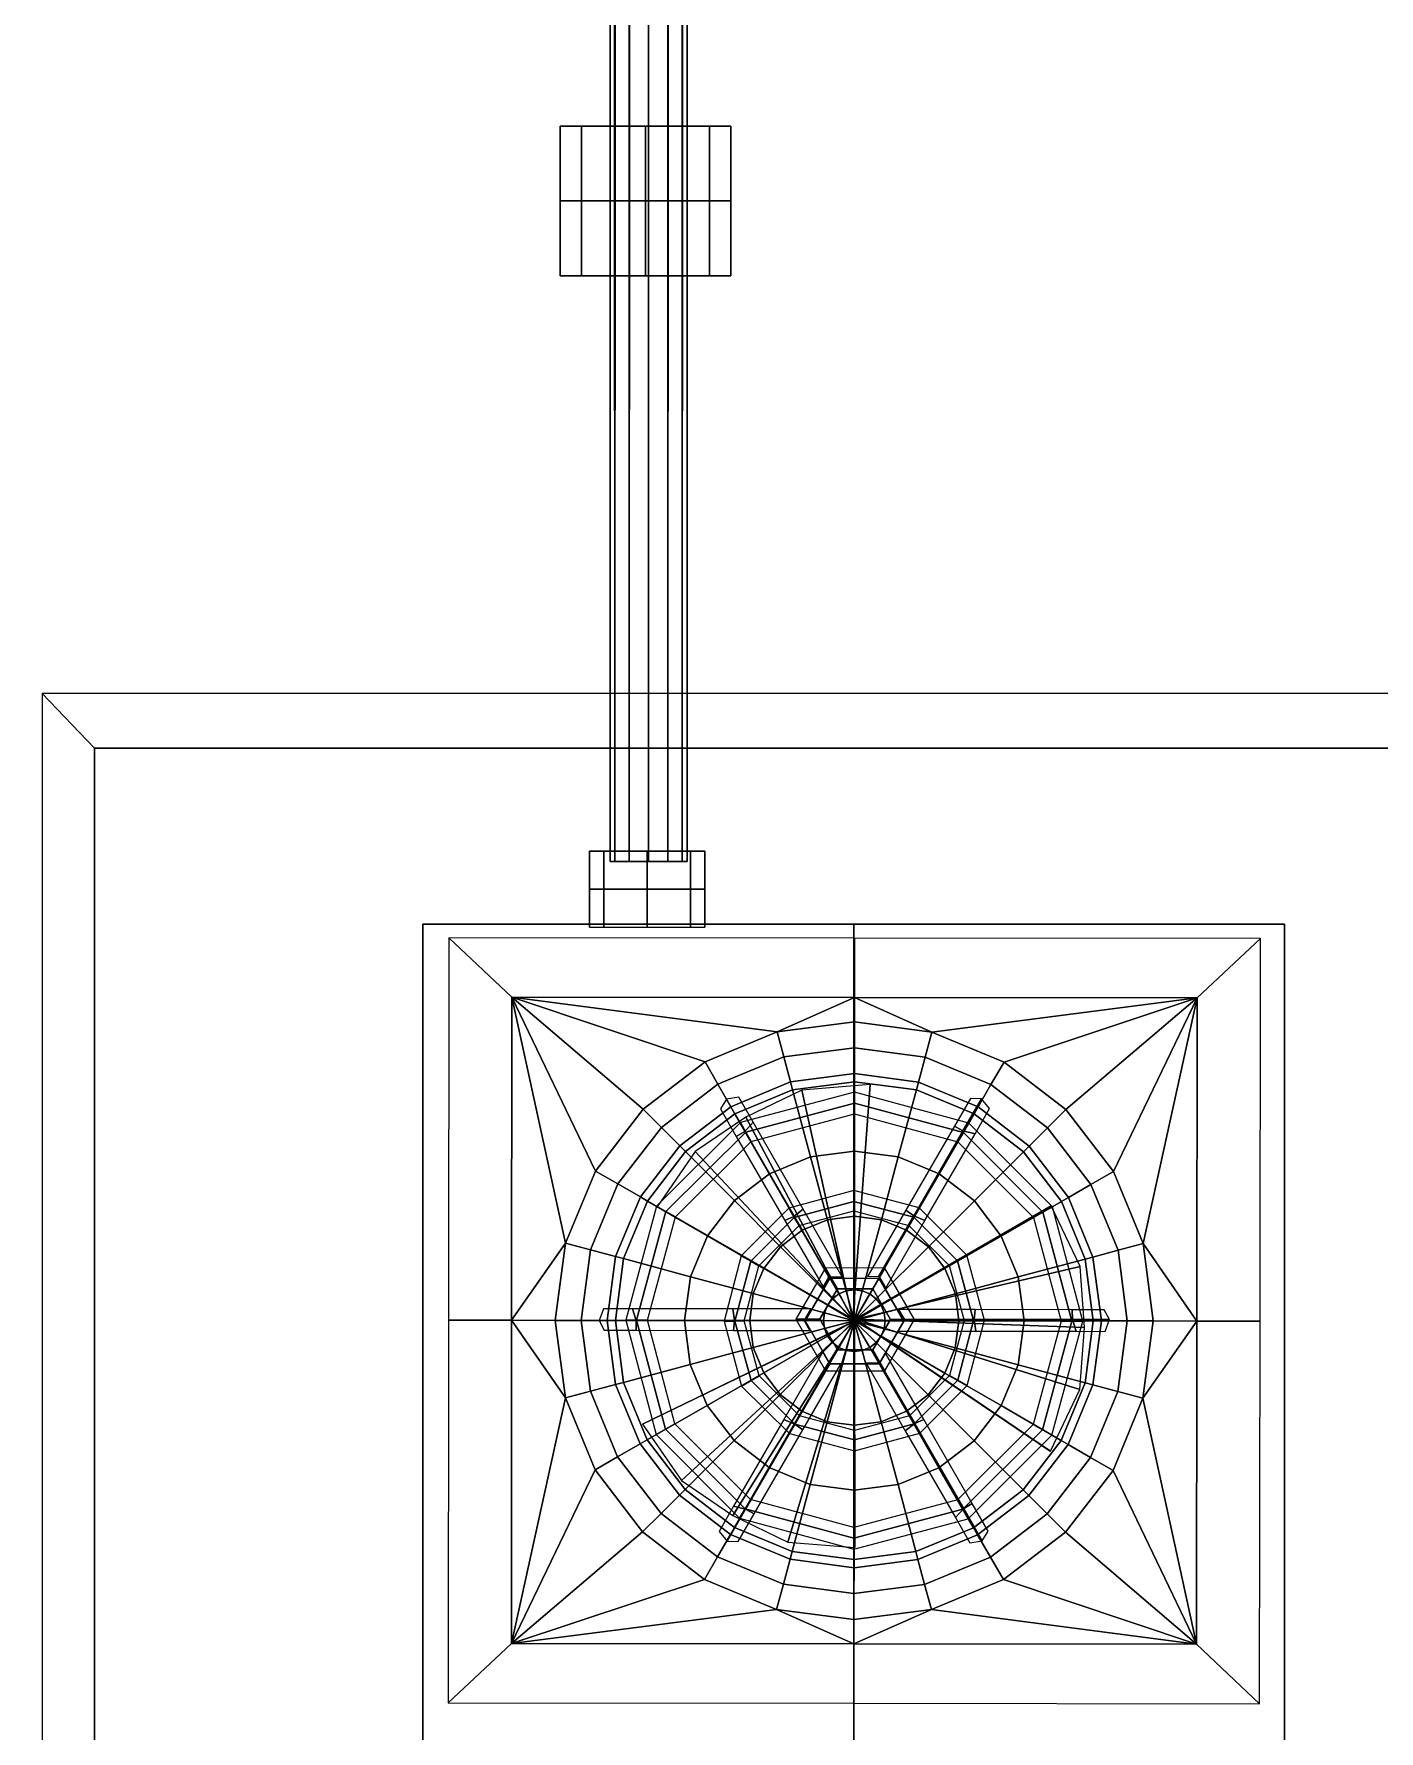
# Model space of a CAD drawing. Extents: x -9.3 to 15.5, y -7 to 5.4.
# Drawn here: x 8.391 to 10.134, y 0.977 to 3.177 of the extents above; entities that cross this region are included whole.
import ezdxf

# ---------------------------------------------------------------- set-up
doc = ezdxf.new("R2010")
doc.units = 0

msp = doc.modelspace()

# ---------------------------------------------------------------- linework, layer by layer
for points in [[(14.2088, -3.8, 4.7), (14.2088, 4.8, 4.7), (5.6088, 4.8, 4.7), (5.6088, -3.8, 4.7)], [(9.1375, 3.2738, 4.825), (9.1376, 2.1041, 4.8244), (9.1438, 2.1041, 4.8496), (9.144, 3.2751, 4.8502)], [(9.1375, 3.2738, 4.825), (9.1435, 3.2726, 4.7997), (9.1438, 2.1041, 4.7992), (9.1376, 2.1041, 4.8244)], [(9.1623, 3.2717, 4.7814), (9.1625, 2.1041, 4.7811), (9.1438, 2.1041, 4.7992), (9.1435, 3.2726, 4.7997)], [(9.1627, 3.276, 4.868), (9.144, 3.2751, 4.8502), (9.1438, 2.1041, 4.8496), (9.1625, 2.1041, 4.8676)], [(9.1623, 3.2717, 4.7814), (9.1875, 3.2714, 4.774), (9.1875, 2.1041, 4.7739), (9.1625, 2.1041, 4.7811)], [(9.1627, 3.276, 4.868), (9.1625, 2.1041, 4.8676), (9.1875, 2.1041, 4.8748), (9.1875, 3.2764, 4.875)], [(9.2123, 3.276, 4.868), (9.1875, 3.2764, 4.875), (9.1875, 2.1041, 4.8748), (9.2124, 2.1041, 4.8676)], [(9.2127, 3.2717, 4.7814), (9.2124, 2.1041, 4.7811), (9.1875, 2.1041, 4.7739), (9.1875, 3.2714, 4.774)], [(9.2123, 3.276, 4.868), (9.2124, 2.1041, 4.8676), (9.2311, 2.1041, 4.8496), (9.2309, 3.2751, 4.8502)], [(9.2127, 3.2717, 4.7814), (9.2314, 3.2726, 4.7997), (9.2311, 2.1041, 4.7992), (9.2124, 2.1041, 4.7811)], [(9.2374, 3.2738, 4.825), (9.2309, 3.2751, 4.8502), (9.2311, 2.1041, 4.8496), (9.2374, 2.1041, 4.8244)], [(9.2374, 3.2738, 4.825), (9.2374, 2.1041, 4.8244), (9.2311, 2.1041, 4.7992), (9.2314, 3.2726, 4.7997)], [(9.073, 2.9606, 4.7919), (9.1006, 2.9606, 4.869), (9.1006, 3.0577, 4.869), (9.073, 3.0577, 4.7919)], [(9.073, 2.9606, 4.7919), (9.073, 3.0577, 4.7919), (9.073, 3.0577, 4.6892), (9.073, 2.9606, 4.6892)], [(9.1836, 3.0577, 4.7919), (9.073, 3.0577, 4.7919), (9.1006, 3.0577, 4.869), (9.1836, 3.0577, 4.8947)], [(9.1836, 3.0577, 4.7919), (9.1836, 3.0577, 4.6892), (9.073, 3.0577, 4.6892), (9.073, 3.0577, 4.7919)], [(9.1836, 2.9606, 4.8947), (9.1836, 3.0577, 4.8947), (9.1006, 3.0577, 4.869), (9.1006, 2.9606, 4.869)], [(9.1836, 3.0577, 4.7919), (9.1836, 3.0577, 4.8947), (9.2666, 3.0577, 4.869), (9.2943, 3.0577, 4.7919)], [(9.1836, 3.0577, 4.7919), (9.2943, 3.0577, 4.7919), (9.2943, 3.0577, 4.6892), (9.1836, 3.0577, 4.6892)], [(9.1836, 2.9606, 4.8947), (9.2666, 2.9606, 4.869), (9.2666, 3.0577, 4.869), (9.1836, 3.0577, 4.8947)], [(9.2943, 2.9606, 4.7919), (9.2943, 3.0577, 4.7919), (9.2666, 3.0577, 4.869), (9.2666, 2.9606, 4.869)], [(9.2943, 2.9606, 4.7919), (9.2943, 2.9606, 4.6892), (9.2943, 3.0577, 4.6892), (9.2943, 3.0577, 4.7919)], [(9.073, 2.9606, 4.7919), (9.073, 2.8635, 4.7919), (9.1006, 2.8635, 4.869), (9.1006, 2.9606, 4.869)], [(9.073, 2.9606, 4.7919), (9.073, 2.9606, 4.6892), (9.073, 2.8635, 4.6892), (9.073, 2.8635, 4.7919)], [(9.1836, 2.9606, 4.8947), (9.1006, 2.9606, 4.869), (9.1006, 2.8635, 4.869), (9.1836, 2.8635, 4.8947)], [(9.1836, 2.9606, 4.8947), (9.1836, 2.8635, 4.8947), (9.2666, 2.8635, 4.869), (9.2666, 2.9606, 4.869)], [(9.2943, 2.9606, 4.7919), (9.2666, 2.9606, 4.869), (9.2666, 2.8635, 4.869), (9.2943, 2.8635, 4.7919)], [(9.2943, 2.9606, 4.7919), (9.2943, 2.8635, 4.7919), (9.2943, 2.8635, 4.6892), (9.2943, 2.9606, 4.6892)], [(9.1836, 2.8635, 4.7919), (9.1836, 2.8635, 4.8947), (9.1006, 2.8635, 4.869), (9.073, 2.8635, 4.7919)], [(9.1836, 2.8635, 4.7919), (9.073, 2.8635, 4.7919), (9.073, 2.8635, 4.6892), (9.1836, 2.8635, 4.6892)], [(9.1836, 2.8635, 4.7919), (9.2943, 2.8635, 4.7919), (9.2666, 2.8635, 4.869), (9.1836, 2.8635, 4.8947)], [(9.1836, 2.8635, 4.7919), (9.1836, 2.8635, 4.6892), (9.2943, 2.8635, 4.6892), (9.2943, 2.8635, 4.7919)], [(8.4015, 2.3219, 4.6955), (8.4693, 2.2512, 4.8474), (11.7211, 2.2512, 4.8474), (11.789, 2.3219, 4.6955)], [(8.4015, -1.2127, 4.6955), (8.4693, -1.1419, 4.8474), (8.4693, 2.2512, 4.8474), (8.4015, 2.3219, 4.6955)], [(8.4693, -1.1419, 4.8474), (11.7211, -1.1419, 4.8474), (11.7211, 2.2512, 4.8474), (8.4693, 2.2512, 4.8474)], [(9.1109, 2.0684, 4.8818), (9.1296, 2.0684, 4.9083), (9.1296, 2.1175, 4.9083), (9.1109, 2.1175, 4.8818)], [(9.1109, 2.0684, 4.8818), (9.1109, 2.1175, 4.8818), (9.1109, 2.1175, 4.8552), (9.1109, 2.0684, 4.8552)], [(9.1857, 2.1175, 4.8818), (9.1109, 2.1175, 4.8818), (9.1296, 2.1175, 4.9083), (9.1857, 2.1175, 4.9171)], [(9.1857, 2.1175, 4.8818), (9.1857, 2.1175, 4.8552), (9.1109, 2.1175, 4.8552), (9.1109, 2.1175, 4.8818)], [(9.1857, 2.1175, 4.8464), (9.1857, 2.1175, 4.8464), (9.1109, 2.1175, 4.8464)], [(9.1857, 2.1175, 4.8464), (9.1109, 2.1175, 4.8464), (9.1109, 2.1175, 4.8552), (9.1857, 2.1175, 4.8552)], [(9.1109, 2.0684, 4.8464), (9.1109, 2.1175, 4.8464), (9.1109, 2.1175, 4.8464), (9.1109, 2.0684, 4.8464)], [(9.1109, 2.0684, 4.8464), (9.1109, 2.0684, 4.8552), (9.1109, 2.1175, 4.8552), (9.1109, 2.1175, 4.8464)], [(9.1857, 2.0684, 4.9171), (9.1857, 2.1175, 4.9171), (9.1296, 2.1175, 4.9083), (9.1296, 2.0684, 4.9083)], [(9.1857, 2.1175, 4.8818), (9.1857, 2.1175, 4.9171), (9.2418, 2.1175, 4.9083), (9.2605, 2.1175, 4.8818)], [(9.1857, 2.1175, 4.8818), (9.2605, 2.1175, 4.8818), (9.2605, 2.1175, 4.8552), (9.1857, 2.1175, 4.8552)], [(9.1857, 2.0684, 4.9171), (9.2418, 2.0684, 4.9083), (9.2418, 2.1175, 4.9083), (9.1857, 2.1175, 4.9171)], [(9.1857, 2.1175, 4.8464), (9.2605, 2.1175, 4.8464), (9.2605, 2.1175, 4.8464), (9.1857, 2.1175, 4.8464)], [(9.1857, 2.1175, 4.8464), (9.1857, 2.1175, 4.8552), (9.2605, 2.1175, 4.8552), (9.2605, 2.1175, 4.8464)], [(9.2605, 2.0684, 4.8818), (9.2605, 2.1175, 4.8818), (9.2418, 2.1175, 4.9083), (9.2418, 2.0684, 4.9083)], [(9.2605, 2.0684, 4.8818), (9.2605, 2.0684, 4.8552), (9.2605, 2.1175, 4.8552), (9.2605, 2.1175, 4.8818)], [(9.2605, 2.0684, 4.8464), (9.2605, 2.0684, 4.8464), (9.2605, 2.1175, 4.8464)], [(9.2605, 2.0684, 4.8464), (9.2605, 2.1175, 4.8464), (9.2605, 2.1175, 4.8552), (9.2605, 2.0684, 4.8552)], [(9.1109, 2.0684, 4.8818), (9.1109, 2.0192, 4.8818), (9.1296, 2.0192, 4.9083), (9.1296, 2.0684, 4.9083)], [(9.1109, 2.0684, 4.8818), (9.1109, 2.0684, 4.8552), (9.1109, 2.0192, 4.8552), (9.1109, 2.0192, 4.8818)], [(9.1109, 2.0684, 4.8464), (9.1109, 2.0684, 4.8464), (9.1109, 2.0192, 4.8464)], [(9.1109, 2.0684, 4.8464), (9.1109, 2.0192, 4.8464), (9.1109, 2.0192, 4.8552), (9.1109, 2.0684, 4.8552)], [(9.1857, 2.0684, 4.9171), (9.1296, 2.0684, 4.9083), (9.1296, 2.0192, 4.9083), (9.1857, 2.0192, 4.9171)], [(9.1857, 2.0684, 4.9171), (9.1857, 2.0192, 4.9171), (9.2418, 2.0192, 4.9083), (9.2418, 2.0684, 4.9083)], [(9.2605, 2.0684, 4.8818), (9.2418, 2.0684, 4.9083), (9.2418, 2.0192, 4.9083), (9.2605, 2.0192, 4.8818)], [(9.2605, 2.0684, 4.8818), (9.2605, 2.0192, 4.8818), (9.2605, 2.0192, 4.8552), (9.2605, 2.0684, 4.8552)], [(9.2605, 2.0684, 4.8464), (9.2605, 2.0192, 4.8464), (9.2605, 2.0192, 4.8464), (9.2605, 2.0684, 4.8464)], [(9.2605, 2.0684, 4.8464), (9.2605, 2.0684, 4.8552), (9.2605, 2.0192, 4.8552), (9.2605, 2.0192, 4.8464)], [(9.4534, 2.0232, 5.1755), (9.4534, 2.0232, 4.8474), (8.8951, 2.0232, 4.8474), (8.8951, 2.0232, 5.1755)], [(9.4534, 2.0232, 5.1755), (8.8951, 2.0232, 5.1755), (8.8951, 2.0232, 5.5036), (9.4534, 2.0232, 5.5036)], [(9.4534, 0.5942, 5.5036), (9.4534, 2.0232, 5.5036), (8.8951, 2.0232, 5.5036), (8.8951, 0.5942, 5.5036)], [(8.8951, 0.5942, 5.1755), (8.8951, 0.5942, 5.5036), (8.8951, 2.0232, 5.5036), (8.8951, 2.0232, 5.1755)], [(8.8951, 0.5942, 5.1755), (8.8951, 2.0232, 5.1755), (8.8951, 2.0232, 4.8474), (8.8951, 0.5942, 4.8474)], [(8.9283, 1.5094, 5.4955), (9.01, 1.5094, 5.629), (9.0104, 1.9283, 5.6289), (8.9287, 2.0055, 5.4955)], [(8.9287, 2.0055, 5.4955), (9.0104, 1.9283, 5.6289), (9.4545, 1.9279, 5.629), (9.4546, 2.005, 5.4956)], [(9.4534, 2.0232, 5.1755), (9.4534, 2.0232, 5.5036), (10.0117, 2.0232, 5.5036), (10.0117, 2.0232, 5.1755)], [(9.4534, 2.0232, 5.1755), (10.0117, 2.0232, 5.1755), (10.0117, 2.0232, 4.8474), (9.4534, 2.0232, 4.8474)], [(9.4534, 0.5942, 5.5036), (10.0117, 0.5942, 5.5036), (10.0117, 2.0232, 5.5036), (9.4534, 2.0232, 5.5036)], [(9.9805, 2.0045, 5.4957), (9.4546, 2.005, 5.4956), (9.4545, 1.9279, 5.629), (9.8986, 1.9275, 5.6291)], [(9.9805, 2.0045, 5.4957), (9.8986, 1.9275, 5.6291), (9.8982, 1.5085, 5.6292), (9.98, 1.5084, 5.4958)], [(10.0117, 0.5942, 5.1755), (10.0117, 0.5942, 4.8474), (10.0117, 2.0232, 4.8474), (10.0117, 2.0232, 5.1755)], [(10.0117, 0.5942, 5.1755), (10.0117, 2.0232, 5.1755), (10.0117, 2.0232, 5.5036), (10.0117, 0.5942, 5.5036)], [(9.0104, 1.9283, 5.6289), (9.01, 1.5094, 5.629), (9.0799, 1.6096, 5.629)], [(9.1187, 1.703, 5.629), (9.0104, 1.9283, 5.6289), (9.0799, 1.6096, 5.629)], [(9.0104, 1.9283, 5.6289), (9.1187, 1.703, 5.629), (9.1803, 1.7832, 5.629)], [(9.2607, 1.8447, 5.629), (9.0104, 1.9283, 5.6289), (9.1803, 1.7832, 5.629)], [(9.0104, 1.9283, 5.6289), (9.2607, 1.8447, 5.629), (9.3542, 1.8833, 5.629)], [(9.4545, 1.9279, 5.629), (9.0104, 1.9283, 5.6289), (9.3542, 1.8833, 5.629)], [(9.4545, 1.8964, 5.629), (9.4545, 1.9279, 5.629), (9.3542, 1.8833, 5.629)], [(9.8986, 1.9275, 5.6291), (9.4545, 1.9279, 5.629), (9.5547, 1.8831, 5.6291)], [(9.4545, 1.9279, 5.629), (9.4545, 1.8964, 5.629), (9.5547, 1.8831, 5.6291)], [(9.6482, 1.8443, 5.6291), (9.8986, 1.9275, 5.6291), (9.5547, 1.8831, 5.6291)], [(9.8986, 1.9275, 5.6291), (9.6482, 1.8443, 5.6291), (9.7284, 1.7827, 5.6291)], [(9.7899, 1.7024, 5.6291), (9.8986, 1.9275, 5.6291), (9.7284, 1.7827, 5.6291)], [(9.7899, 1.7024, 5.6291), (9.8285, 1.6089, 5.6292), (9.8986, 1.9275, 5.6291)], [(9.8285, 1.6089, 5.6292), (9.8982, 1.5085, 5.6292), (9.8986, 1.9275, 5.6291)], [(9.3628, 1.8509, 5.7344), (9.4544, 1.8628, 5.7344), (9.4545, 1.8964, 5.629), (9.3542, 1.8833, 5.629)], [(9.5547, 1.8831, 5.6291), (9.4545, 1.8964, 5.629), (9.4544, 1.8628, 5.7344), (9.546, 1.8507, 5.7345)], [(9.2607, 1.8447, 5.629), (9.2774, 1.8156, 5.7344), (9.3628, 1.8509, 5.7344), (9.3542, 1.8833, 5.629)], [(9.5547, 1.8831, 5.6291), (9.546, 1.8507, 5.7345), (9.6313, 1.8153, 5.7345), (9.6482, 1.8443, 5.6291)], [(9.2774, 1.8156, 5.7344), (9.2942, 1.7864, 5.629), (9.3715, 1.8184, 5.629), (9.3628, 1.8509, 5.7344)], [(9.3715, 1.8184, 5.629), (9.4544, 1.8292, 5.629), (9.4544, 1.8628, 5.7344), (9.3628, 1.8509, 5.7344)], [(9.546, 1.8507, 5.7345), (9.4544, 1.8628, 5.7344), (9.4544, 1.8292, 5.629), (9.5373, 1.8182, 5.6291)], [(9.546, 1.8507, 5.7345), (9.5373, 1.8182, 5.6291), (9.6145, 1.7861, 5.6291), (9.6313, 1.8153, 5.7345)], [(9.2774, 1.8156, 5.7344), (9.2607, 1.8447, 5.629), (9.1803, 1.7832, 5.629), (9.2041, 1.7594, 5.7344)], [(9.4544, 1.8187, 5.5268), (9.4544, 1.8292, 5.629), (9.3715, 1.8184, 5.629), (9.3742, 1.8082, 5.5268)], [(9.5373, 1.8182, 5.6291), (9.4544, 1.8292, 5.629), (9.4544, 1.8187, 5.5268), (9.5346, 1.8081, 5.5269)], [(9.6482, 1.8443, 5.6291), (9.6313, 1.8153, 5.7345), (9.7045, 1.759, 5.7345), (9.7284, 1.7827, 5.6291)], [(9.2278, 1.7356, 5.629), (9.2942, 1.7864, 5.629), (9.2774, 1.8156, 5.7344), (9.2041, 1.7594, 5.7344)], [(9.2942, 1.7864, 5.629), (9.2995, 1.7773, 5.5268), (9.3742, 1.8082, 5.5268), (9.3715, 1.8184, 5.629)], [(9.3974, 1.7214, 5.5389), (9.3742, 1.8082, 5.5268), (9.2995, 1.7773, 5.5268), (9.3443, 1.6995, 5.5389)], [(9.3065, 1.7657, 5.6616), (9.3135, 1.7535, 5.6799), (9.4546, 1.7911, 5.6799), (9.4546, 1.8051, 5.6616)], [(9.3135, 1.7728, 5.5806), (9.4524, 1.5106, 5.587), (9.386, 1.808, 5.5971)], [(9.4544, 1.8187, 5.5268), (9.3742, 1.8082, 5.5268), (9.3974, 1.7214, 5.5389), (9.4543, 1.7289, 5.539)], [(9.4524, 1.5106, 5.587), (9.4745, 1.815, 5.6144), (9.386, 1.808, 5.5971)], [(9.4745, 1.815, 5.6144), (9.4524, 1.5106, 5.587), (9.4528, 1.5108, 5.5674), (9.4745, 1.8149, 5.6005)], [(9.5346, 1.8081, 5.5269), (9.4544, 1.8187, 5.5268), (9.4543, 1.7289, 5.539), (9.5112, 1.7213, 5.539)], [(9.6027, 1.7652, 5.6616), (9.4546, 1.8051, 5.6616), (9.4546, 1.7911, 5.6799), (9.5956, 1.753, 5.6799)], [(9.6093, 1.777, 5.5269), (9.5346, 1.8081, 5.5269), (9.5112, 1.7213, 5.539), (9.5643, 1.6993, 5.539)], [(9.6145, 1.7861, 5.6291), (9.5373, 1.8182, 5.6291), (9.5346, 1.8081, 5.5269), (9.6093, 1.777, 5.5269)], [(9.6313, 1.8153, 5.7345), (9.6145, 1.7861, 5.6291), (9.6808, 1.7352, 5.6291), (9.7045, 1.759, 5.7345)], [(9.1187, 1.703, 5.629), (9.1478, 1.6862, 5.7344), (9.2041, 1.7594, 5.7344), (9.1803, 1.7832, 5.629)], [(9.2995, 1.7773, 5.5268), (9.2942, 1.7864, 5.629), (9.2278, 1.7356, 5.629), (9.2353, 1.7282, 5.5268)], [(9.3123, 1.7544, 5.6629), (9.2883, 1.796, 5.6599), (9.2806, 1.7838, 5.6448), (9.3012, 1.7479, 5.6471)], [(9.3231, 1.7661, 5.6493), (9.3044, 1.7987, 5.6472), (9.2883, 1.796, 5.6599), (9.3123, 1.7544, 5.6629)], [(9.3135, 1.7535, 5.6799), (9.3205, 1.7413, 5.6616), (9.4546, 1.777, 5.6616), (9.4546, 1.7911, 5.6799)], [(9.5956, 1.753, 5.6799), (9.4546, 1.7911, 5.6799), (9.4546, 1.777, 5.6616), (9.5885, 1.7408, 5.6616)], [(9.595, 1.7549, 5.663), (9.619, 1.7965, 5.66), (9.6046, 1.7971, 5.6449), (9.5839, 1.7613, 5.6472)], [(9.6106, 1.7514, 5.6494), (9.6294, 1.784, 5.6473), (9.619, 1.7965, 5.66), (9.595, 1.7549, 5.663)], [(9.6145, 1.7861, 5.6291), (9.6093, 1.777, 5.5269), (9.6734, 1.7278, 5.5269), (9.6808, 1.7352, 5.6291)], [(9.7045, 1.759, 5.7345), (9.7607, 1.6856, 5.7346), (9.7899, 1.7024, 5.6291), (9.7284, 1.7827, 5.6291)], [(9.1979, 1.6575, 5.6615), (9.21, 1.6505, 5.6799), (9.3135, 1.7535, 5.6799), (9.3065, 1.7657, 5.6616)], [(9.2353, 1.7282, 5.5268), (9.2987, 1.6646, 5.5389), (9.3443, 1.6995, 5.5389), (9.2995, 1.7773, 5.5268)], [(9.4524, 1.5106, 5.587), (9.3135, 1.7728, 5.5806), (9.2477, 1.7284, 5.5647)], [(9.388, 1.6534, 5.619), (9.3231, 1.7661, 5.6493), (9.3123, 1.7544, 5.6629), (9.3758, 1.6441, 5.6319)], [(9.5313, 1.6448, 5.6319), (9.595, 1.7549, 5.663), (9.5839, 1.7613, 5.6472), (9.5208, 1.6523, 5.6165)], [(9.6734, 1.7278, 5.5269), (9.6093, 1.777, 5.5269), (9.5643, 1.6993, 5.539), (9.6098, 1.6643, 5.539)], [(9.6027, 1.7652, 5.6616), (9.5956, 1.753, 5.6799), (9.6987, 1.6496, 5.68), (9.7109, 1.6566, 5.6617)], [(9.1478, 1.6862, 5.7344), (9.1769, 1.6693, 5.629), (9.2278, 1.7356, 5.629), (9.2041, 1.7594, 5.7344)], [(9.21, 1.6505, 5.6799), (9.2222, 1.6434, 5.6616), (9.3205, 1.7413, 5.6616), (9.3135, 1.7535, 5.6799)], [(9.3758, 1.6441, 5.6319), (9.3123, 1.7544, 5.6629), (9.3012, 1.7479, 5.6471), (9.3641, 1.6389, 5.6165)], [(9.5454, 1.6389, 5.619), (9.6106, 1.7514, 5.6494), (9.595, 1.7549, 5.663), (9.5313, 1.6448, 5.6319)], [(9.5956, 1.753, 5.6799), (9.5885, 1.7408, 5.6616), (9.6865, 1.6425, 5.6617), (9.6987, 1.6496, 5.68)], [(9.7316, 1.6688, 5.6291), (9.7607, 1.6856, 5.7346), (9.7045, 1.759, 5.7345), (9.6808, 1.7352, 5.6291)], [(9.1769, 1.6693, 5.629), (9.186, 1.664, 5.5268), (9.2353, 1.7282, 5.5268), (9.2278, 1.7356, 5.629)], [(9.2987, 1.6646, 5.5389), (9.2353, 1.7282, 5.5268), (9.186, 1.664, 5.5268), (9.2637, 1.6191, 5.5389)], [(9.1985, 1.6567, 5.5523), (9.4524, 1.5106, 5.587), (9.2477, 1.7284, 5.5647)], [(9.4192, 1.6399, 5.5415), (9.3974, 1.7214, 5.5389), (9.3443, 1.6995, 5.5389), (9.3865, 1.6264, 5.5415)], [(9.4543, 1.7289, 5.539), (9.3974, 1.7214, 5.5389), (9.4192, 1.6399, 5.5415), (9.4542, 1.6445, 5.5415)], [(9.5112, 1.7213, 5.539), (9.4543, 1.7289, 5.539), (9.4542, 1.6445, 5.5415), (9.4893, 1.6398, 5.5415)], [(9.5643, 1.6993, 5.539), (9.5112, 1.7213, 5.539), (9.4893, 1.6398, 5.5415), (9.522, 1.6262, 5.5415)], [(9.6734, 1.7278, 5.5269), (9.6098, 1.6643, 5.539), (9.6447, 1.6187, 5.539), (9.7225, 1.6636, 5.5269)], [(9.7225, 1.6636, 5.5269), (9.7316, 1.6688, 5.6291), (9.6808, 1.7352, 5.6291), (9.6734, 1.7278, 5.5269)], [(9.1478, 1.6862, 5.7344), (9.1187, 1.703, 5.629), (9.0799, 1.6096, 5.629), (9.1123, 1.6009, 5.7344)], [(9.2987, 1.6646, 5.5389), (9.3584, 1.6049, 5.5415), (9.3865, 1.6264, 5.5415), (9.3443, 1.6995, 5.5389)], [(9.6098, 1.6643, 5.539), (9.5643, 1.6993, 5.539), (9.522, 1.6262, 5.5415), (9.5501, 1.6047, 5.5415)], [(9.7899, 1.7024, 5.6291), (9.7607, 1.6856, 5.7346), (9.796, 1.6002, 5.7346), (9.8285, 1.6089, 5.6292)], [(9.1448, 1.5921, 5.629), (9.1769, 1.6693, 5.629), (9.1478, 1.6862, 5.7344), (9.1123, 1.6009, 5.7344)], [(9.3693, 1.6549, 5.6355), (9.3764, 1.6427, 5.6538), (9.4537, 1.6636, 5.6538), (9.4537, 1.6778, 5.6355)], [(9.5381, 1.6554, 5.6355), (9.4537, 1.6778, 5.6355), (9.4537, 1.6636, 5.6538), (9.5311, 1.6431, 5.6538)], [(9.7607, 1.6856, 5.7346), (9.7316, 1.6688, 5.6291), (9.7635, 1.5915, 5.6292), (9.796, 1.6002, 5.7346)], [(9.186, 1.664, 5.5268), (9.1769, 1.6693, 5.629), (9.1448, 1.5921, 5.629), (9.155, 1.5894, 5.5268)], [(9.155, 1.5894, 5.5268), (9.2417, 1.566, 5.5389), (9.2637, 1.6191, 5.5389), (9.186, 1.664, 5.5268)], [(9.1579, 1.5095, 5.6616), (9.172, 1.5095, 5.6799), (9.21, 1.6505, 5.6799), (9.1979, 1.6575, 5.6615)], [(9.172, 1.5095, 5.6799), (9.186, 1.5094, 5.6616), (9.2222, 1.6434, 5.6616), (9.21, 1.6505, 5.6799)], [(9.4524, 1.5106, 5.587), (9.1985, 1.6567, 5.5523), (9.2005, 1.656, 5.5303), (9.4528, 1.5108, 5.5674)], [(9.3584, 1.6049, 5.5415), (9.2987, 1.6646, 5.5389), (9.2637, 1.6191, 5.5389), (9.3368, 1.5768, 5.5415)], [(9.3077, 1.593, 5.6355), (9.32, 1.5859, 5.6538), (9.3764, 1.6427, 5.6538), (9.3693, 1.6549, 5.6355)], [(9.4385, 1.5658, 5.6412), (9.388, 1.6534, 5.619), (9.3758, 1.6441, 5.6319), (9.421, 1.5657, 5.6518)], [(9.3764, 1.6427, 5.6538), (9.3825, 1.6322, 5.6355), (9.4537, 1.6514, 5.6355), (9.4537, 1.6636, 5.6538)], [(9.5311, 1.6431, 5.6538), (9.4537, 1.6636, 5.6538), (9.4537, 1.6514, 5.6355), (9.525, 1.6325, 5.6355)], [(9.4558, 1.511, 5.587), (9.7092, 1.6577, 5.5523), (9.7076, 1.6564, 5.5303), (9.4557, 1.5106, 5.5674)], [(9.7092, 1.6577, 5.5523), (9.4558, 1.511, 5.587), (9.7467, 1.5793, 5.5647)], [(9.4859, 1.5665, 5.6518), (9.5313, 1.6448, 5.6319), (9.5208, 1.6523, 5.6165), (9.4711, 1.5664, 5.6383)], [(9.5381, 1.6554, 5.6355), (9.5311, 1.6431, 5.6538), (9.5878, 1.5866, 5.6539), (9.6001, 1.5937, 5.6356)], [(9.6098, 1.6643, 5.539), (9.5501, 1.6047, 5.5415), (9.5716, 1.5766, 5.5415), (9.6447, 1.6187, 5.539)], [(9.6666, 1.5657, 5.539), (9.7534, 1.5888, 5.5269), (9.7225, 1.6636, 5.5269), (9.6447, 1.6187, 5.539)], [(9.7109, 1.6566, 5.6617), (9.6987, 1.6496, 5.68), (9.7362, 1.5084, 5.68), (9.7503, 1.5084, 5.6617)], [(9.7316, 1.6688, 5.6291), (9.7225, 1.6636, 5.5269), (9.7534, 1.5888, 5.5269), (9.7635, 1.5915, 5.6292)], [(9.32, 1.5859, 5.6538), (9.3305, 1.5799, 5.6355), (9.3825, 1.6322, 5.6355), (9.3764, 1.6427, 5.6538)], [(9.421, 1.5657, 5.6518), (9.3758, 1.6441, 5.6319), (9.3641, 1.6389, 5.6165), (9.4137, 1.5528, 5.6383)], [(9.4438, 1.5476, 5.4996), (9.4192, 1.6399, 5.5415), (9.3865, 1.6264, 5.5415), (9.4341, 1.5436, 5.4996)], [(9.4542, 1.6445, 5.5415), (9.4192, 1.6399, 5.5415), (9.4438, 1.5476, 5.4996), (9.4542, 1.5489, 5.4996)], [(9.4893, 1.6398, 5.5415), (9.4542, 1.6445, 5.5415), (9.4542, 1.5489, 5.4996), (9.4645, 1.5476, 5.4996)], [(9.522, 1.6262, 5.5415), (9.4893, 1.6398, 5.5415), (9.4645, 1.5476, 5.4996), (9.4742, 1.5436, 5.4996)], [(9.4948, 1.5513, 5.6412), (9.5454, 1.6389, 5.619), (9.5313, 1.6448, 5.6319), (9.4859, 1.5665, 5.6518)], [(9.5311, 1.6431, 5.6538), (9.525, 1.6325, 5.6355), (9.5773, 1.5805, 5.6355), (9.5878, 1.5866, 5.6539)], [(9.6987, 1.6496, 5.68), (9.6865, 1.6425, 5.6617), (9.7221, 1.5085, 5.6617), (9.7362, 1.5084, 5.68)], [(9.01, 1.5094, 5.629), (9.0666, 1.5093, 5.629), (9.0799, 1.6096, 5.629)], [(9.1002, 1.5093, 5.7344), (9.1123, 1.6009, 5.7344), (9.0799, 1.6096, 5.629), (9.0666, 1.5093, 5.629)], [(9.2417, 1.566, 5.5389), (9.3232, 1.5441, 5.5415), (9.3368, 1.5768, 5.5415), (9.2637, 1.6191, 5.5389)], [(9.3584, 1.6049, 5.5415), (9.4258, 1.5372, 5.4996), (9.4341, 1.5436, 5.4996), (9.3865, 1.6264, 5.5415)], [(9.5501, 1.6047, 5.5415), (9.522, 1.6262, 5.5415), (9.4742, 1.5436, 5.4996), (9.4825, 1.5372, 5.4996)], [(9.5851, 1.5439, 5.5416), (9.6666, 1.5657, 5.539), (9.6447, 1.6187, 5.539), (9.5716, 1.5766, 5.5415)], [(9.808, 1.5086, 5.7346), (9.8416, 1.5086, 5.6292), (9.8285, 1.6089, 5.6292), (9.796, 1.6002, 5.7346)], [(9.8416, 1.5086, 5.6292), (9.8982, 1.5085, 5.6292), (9.8285, 1.6089, 5.6292)], [(9.1002, 1.5093, 5.7344), (9.1338, 1.5092, 5.629), (9.1448, 1.5921, 5.629), (9.1123, 1.6009, 5.7344)], [(9.1338, 1.5092, 5.629), (9.1444, 1.5092, 5.5268), (9.155, 1.5894, 5.5268), (9.1448, 1.5921, 5.629)], [(9.2417, 1.566, 5.5389), (9.155, 1.5894, 5.5268), (9.1444, 1.5092, 5.5268), (9.2342, 1.5091, 5.5389)], [(9.2853, 1.5085, 5.6355), (9.2995, 1.5085, 5.6538), (9.32, 1.5859, 5.6538), (9.3077, 1.593, 5.6355)], [(9.2995, 1.5085, 5.6538), (9.3116, 1.5086, 5.6355), (9.3305, 1.5799, 5.6355), (9.32, 1.5859, 5.6538)], [(9.4258, 1.5372, 5.4996), (9.3584, 1.6049, 5.5415), (9.3368, 1.5768, 5.5415), (9.4195, 1.529, 5.4996)], [(9.5501, 1.6047, 5.5415), (9.4825, 1.5372, 5.4996), (9.4888, 1.5289, 5.4996), (9.5716, 1.5766, 5.5415)], [(9.5878, 1.5866, 5.6539), (9.5773, 1.5805, 5.6355), (9.5966, 1.5093, 5.6356), (9.6087, 1.5093, 5.6539)], [(9.6001, 1.5937, 5.6356), (9.5878, 1.5866, 5.6539), (9.6087, 1.5093, 5.6539), (9.6229, 1.5094, 5.6356)], [(9.7534, 1.5888, 5.5269), (9.6666, 1.5657, 5.539), (9.6741, 1.5087, 5.5391), (9.7639, 1.5086, 5.527)], [(9.7639, 1.5086, 5.527), (9.7744, 1.5086, 5.6292), (9.7635, 1.5915, 5.6292), (9.7534, 1.5888, 5.5269)], [(9.7744, 1.5086, 5.6292), (9.808, 1.5086, 5.7346), (9.796, 1.6002, 5.7346), (9.7635, 1.5915, 5.6292)], [(9.3232, 1.5441, 5.5415), (9.2417, 1.566, 5.5389), (9.2342, 1.5091, 5.5389), (9.3186, 1.509, 5.5415)], [(9.3232, 1.5441, 5.5415), (9.4155, 1.5193, 5.4996), (9.4195, 1.529, 5.4996), (9.3368, 1.5768, 5.5415)], [(9.4169, 1.5773, 5.6532), (9.3784, 1.5107, 5.6532), (9.4096, 1.5107, 5.6723), (9.4325, 1.5503, 5.6723)], [(9.3905, 1.5086, 5.5044), (9.3905, 1.5086, 5.6473), (9.4225, 1.5639, 5.6473), (9.4226, 1.5639, 5.5044)], [(9.4938, 1.5772, 5.6532), (9.4169, 1.5773, 5.6532), (9.4325, 1.5503, 5.6723), (9.4782, 1.5502, 5.6723)], [(9.4226, 1.5639, 5.5044), (9.4225, 1.5639, 5.6473), (9.4864, 1.5638, 5.6473), (9.4865, 1.5637, 5.5044)], [(9.4558, 1.511, 5.587), (9.7523, 1.5001, 5.5806), (9.7467, 1.5793, 5.5647)], [(9.5322, 1.5106, 5.6532), (9.4938, 1.5772, 5.6532), (9.4782, 1.5502, 5.6723), (9.5011, 1.5106, 5.6723)], [(9.4865, 1.5637, 5.5044), (9.4864, 1.5638, 5.6473), (9.5183, 1.5084, 5.6473), (9.5183, 1.5083, 5.5044)], [(9.4928, 1.5192, 5.4996), (9.5851, 1.5439, 5.5416), (9.5716, 1.5766, 5.5415), (9.4888, 1.5289, 5.4996)], [(9.6666, 1.5657, 5.539), (9.5851, 1.5439, 5.5416), (9.5897, 1.5088, 5.5416), (9.6741, 1.5087, 5.5391)], [(9.4155, 1.5193, 5.4996), (9.3232, 1.5441, 5.5415), (9.3186, 1.509, 5.5415), (9.4141, 1.509, 5.4996)], [(9.4325, 1.5503, 5.6723), (9.4096, 1.5107, 5.6723), (9.4325, 1.4711, 5.6723), (9.4782, 1.5502, 5.6723)], [(9.4258, 1.5372, 5.4996), (9.4541, 1.5089, 5.4957), (9.4341, 1.5436, 5.4996)], [(9.4782, 1.5502, 5.6723), (9.4325, 1.4711, 5.6723), (9.4782, 1.471, 5.6723), (9.5011, 1.5106, 5.6723)], [(9.4541, 1.5089, 5.4957), (9.4438, 1.5476, 5.4996), (9.4341, 1.5436, 5.4996)], [(9.4542, 1.5489, 5.4996), (9.4438, 1.5476, 5.4996), (9.4541, 1.5089, 5.4957)], [(9.4645, 1.5476, 5.4996), (9.4542, 1.5489, 5.4996), (9.4541, 1.5089, 5.4957)], [(9.4742, 1.5436, 5.4996), (9.4645, 1.5476, 5.4996), (9.4541, 1.5089, 5.4957)], [(9.4825, 1.5372, 5.4996), (9.4742, 1.5436, 5.4996), (9.4541, 1.5089, 5.4957)], [(9.5851, 1.5439, 5.5416), (9.4928, 1.5192, 5.4996), (9.4942, 1.5089, 5.4996), (9.5897, 1.5088, 5.5416)], [(9.1667, 1.5245, 5.6494), (9.1291, 1.5245, 5.6473), (9.1234, 1.5093, 5.6599), (9.1714, 1.5093, 5.6629)], [(9.2967, 1.5244, 5.619), (9.1667, 1.5245, 5.6494), (9.1714, 1.5093, 5.6629), (9.2987, 1.5091, 5.6319)], [(9.3979, 1.5243, 5.6412), (9.2967, 1.5244, 5.619), (9.2987, 1.5091, 5.6319), (9.3892, 1.5091, 5.6518)], [(9.4541, 1.5089, 5.4957), (9.4155, 1.5193, 5.4996), (9.4141, 1.509, 5.4996)], [(9.4155, 1.5193, 5.4996), (9.4541, 1.5089, 5.4957), (9.4195, 1.529, 5.4996)], [(9.4541, 1.5089, 5.4957), (9.4258, 1.5372, 5.4996), (9.4195, 1.529, 5.4996)], [(9.4825, 1.5372, 5.4996), (9.4541, 1.5089, 5.4957), (9.4888, 1.5289, 5.4996)], [(9.4541, 1.5089, 5.4957), (9.4928, 1.5192, 5.4996), (9.4888, 1.5289, 5.4996)], [(9.4928, 1.5192, 5.4996), (9.4541, 1.5089, 5.4957), (9.4942, 1.5089, 5.4996)], [(9.5191, 1.5106, 5.6518), (9.6096, 1.5105, 5.6319), (9.6109, 1.5233, 5.6166), (9.5116, 1.5234, 5.6383)], [(9.6096, 1.5105, 5.6319), (9.7368, 1.5104, 5.6631), (9.7367, 1.5232, 5.6473), (9.6109, 1.5233, 5.6166)], [(9.7368, 1.5104, 5.6631), (9.7848, 1.5104, 5.6601), (9.7781, 1.5232, 5.645), (9.7367, 1.5232, 5.6473)], [(8.9278, 1.0133, 5.4956), (9.0096, 1.0904, 5.6291), (9.01, 1.5094, 5.629), (8.9283, 1.5094, 5.4955)], [(9.01, 1.5094, 5.629), (9.0096, 1.0904, 5.6291), (9.0797, 1.409, 5.629)], [(9.0666, 1.5093, 5.629), (9.01, 1.5094, 5.629), (9.0797, 1.409, 5.629)], [(9.1122, 1.4177, 5.7344), (9.1002, 1.5093, 5.7344), (9.0666, 1.5093, 5.629), (9.0797, 1.409, 5.629)], [(9.1447, 1.4263, 5.629), (9.1338, 1.5092, 5.629), (9.1002, 1.5093, 5.7344), (9.1122, 1.4177, 5.7344)], [(9.1714, 1.5093, 5.6629), (9.1234, 1.5093, 5.6599), (9.1301, 1.4965, 5.6449), (9.1715, 1.4965, 5.6471)], [(9.1444, 1.5092, 5.5268), (9.1338, 1.5092, 5.629), (9.1447, 1.4263, 5.629), (9.1548, 1.429, 5.5268)], [(9.1548, 1.429, 5.5268), (9.2416, 1.4522, 5.539), (9.2342, 1.5091, 5.5389), (9.1444, 1.5092, 5.5268)], [(9.1973, 1.3613, 5.6616), (9.2095, 1.3683, 5.6799), (9.172, 1.5095, 5.6799), (9.1579, 1.5095, 5.6616)], [(9.2987, 1.5091, 5.6319), (9.1714, 1.5093, 5.6629), (9.1715, 1.4965, 5.6471), (9.2974, 1.4963, 5.6165)], [(9.2095, 1.3683, 5.6799), (9.2217, 1.3753, 5.6616), (9.186, 1.5094, 5.6616), (9.172, 1.5095, 5.6799)], [(9.1797, 1.3748, 5.6144), (9.4544, 1.5079, 5.587), (9.454, 1.5081, 5.5674), (9.1799, 1.3749, 5.6005)], [(9.4544, 1.5079, 5.587), (9.1797, 1.3748, 5.6144), (9.23, 1.3017, 5.5971)], [(9.2967, 1.2565, 5.5806), (9.4544, 1.5079, 5.587), (9.23, 1.3017, 5.5971)], [(9.2416, 1.4522, 5.539), (9.3232, 1.474, 5.5415), (9.3186, 1.509, 5.5415), (9.2342, 1.5091, 5.5389)], [(9.3081, 1.4242, 5.6355), (9.3204, 1.4313, 5.6538), (9.2995, 1.5085, 5.6538), (9.2853, 1.5085, 5.6355)], [(9.4544, 1.5079, 5.587), (9.2967, 1.2565, 5.5806), (9.3681, 1.2218, 5.5647)], [(9.3892, 1.5091, 5.6518), (9.2987, 1.5091, 5.6319), (9.2974, 1.4963, 5.6165), (9.3967, 1.4963, 5.6383)], [(9.3204, 1.4313, 5.6538), (9.3309, 1.4374, 5.6355), (9.3116, 1.5086, 5.6355), (9.2995, 1.5085, 5.6538)], [(9.3232, 1.474, 5.5415), (9.4155, 1.4986, 5.4996), (9.4141, 1.509, 5.4996), (9.3186, 1.509, 5.5415)], [(9.4155, 1.4986, 5.4996), (9.3232, 1.474, 5.5415), (9.3367, 1.4413, 5.5415), (9.4194, 1.4889, 5.4996)], [(9.4548, 1.215, 5.5523), (9.4544, 1.5079, 5.587), (9.3681, 1.2218, 5.5647)], [(9.3784, 1.5107, 5.6532), (9.4168, 1.4441, 5.6532), (9.4325, 1.4711, 5.6723), (9.4096, 1.5107, 5.6723)], [(9.4223, 1.4532, 5.5044), (9.4223, 1.4532, 5.6473), (9.3905, 1.5086, 5.6473), (9.3905, 1.5086, 5.5044)], [(9.4155, 1.4986, 5.4996), (9.4541, 1.5089, 5.4957), (9.4141, 1.509, 5.4996)], [(9.4541, 1.5089, 5.4957), (9.4155, 1.4986, 5.4996), (9.4194, 1.4889, 5.4996)], [(9.4258, 1.4806, 5.4996), (9.4541, 1.5089, 5.4957), (9.4194, 1.4889, 5.4996)], [(9.4541, 1.5089, 5.4957), (9.4258, 1.4806, 5.4996), (9.4341, 1.4743, 5.4996)], [(9.4437, 1.4703, 5.4996), (9.4541, 1.5089, 5.4957), (9.4341, 1.4743, 5.4996)], [(9.4541, 1.5089, 5.4957), (9.4437, 1.4703, 5.4996), (9.4541, 1.4689, 5.4996)], [(9.4544, 1.5079, 5.587), (9.4548, 1.215, 5.5523), (9.4544, 1.2171, 5.5303), (9.454, 1.5081, 5.5674)], [(9.4928, 1.4985, 5.4996), (9.4541, 1.5089, 5.4957), (9.4888, 1.4889, 5.4996)], [(9.4645, 1.4702, 5.4996), (9.4541, 1.5089, 5.4957), (9.4541, 1.4689, 5.4996)], [(9.4824, 1.4806, 5.4996), (9.4541, 1.5089, 5.4957), (9.4741, 1.4742, 5.4996)], [(9.4541, 1.5089, 5.4957), (9.4824, 1.4806, 5.4996), (9.4888, 1.4889, 5.4996)], [(9.4541, 1.5089, 5.4957), (9.4928, 1.4985, 5.4996), (9.4942, 1.5089, 5.4996)], [(9.4541, 1.5089, 5.4957), (9.4645, 1.4702, 5.4996), (9.4741, 1.4742, 5.4996)], [(9.7083, 1.3396, 5.6144), (9.4558, 1.511, 5.587), (9.4557, 1.5106, 5.5674), (9.7082, 1.3397, 5.6005)], [(9.7523, 1.5001, 5.5806), (9.4558, 1.511, 5.587), (9.7465, 1.4197, 5.5971)], [(9.4558, 1.511, 5.587), (9.7083, 1.3396, 5.6144), (9.7465, 1.4197, 5.5971)], [(9.4937, 1.444, 5.6532), (9.5322, 1.5106, 5.6532), (9.5011, 1.5106, 5.6723), (9.4782, 1.471, 5.6723)], [(9.5183, 1.5083, 5.5044), (9.5183, 1.5084, 5.6473), (9.4862, 1.4531, 5.6474), (9.4862, 1.4531, 5.5044)], [(9.585, 1.4737, 5.5416), (9.4928, 1.4985, 5.4996), (9.4888, 1.4889, 5.4996), (9.5714, 1.441, 5.5416)], [(9.4928, 1.4985, 5.4996), (9.585, 1.4737, 5.5416), (9.5897, 1.5088, 5.5416), (9.4942, 1.5089, 5.4996)], [(9.5104, 1.4954, 5.6412), (9.6115, 1.4953, 5.619), (9.6096, 1.5105, 5.6319), (9.5191, 1.5106, 5.6518)], [(9.6087, 1.5093, 5.6539), (9.5966, 1.5093, 5.6356), (9.5777, 1.438, 5.6356), (9.5882, 1.432, 5.6539)], [(9.585, 1.4737, 5.5416), (9.6665, 1.4518, 5.5391), (9.6741, 1.5087, 5.5391), (9.5897, 1.5088, 5.5416)], [(9.6229, 1.5094, 5.6356), (9.6087, 1.5093, 5.6539), (9.5882, 1.432, 5.6539), (9.6005, 1.4249, 5.6356)], [(9.6115, 1.4953, 5.619), (9.7416, 1.4952, 5.6495), (9.7368, 1.5104, 5.6631), (9.6096, 1.5105, 5.6319)], [(9.6665, 1.4518, 5.5391), (9.7533, 1.4285, 5.527), (9.7639, 1.5086, 5.527), (9.6741, 1.5087, 5.5391)], [(9.7362, 1.5084, 5.68), (9.7221, 1.5085, 5.6617), (9.686, 1.3745, 5.6617), (9.6981, 1.3674, 5.68)], [(9.7503, 1.5084, 5.6617), (9.7362, 1.5084, 5.68), (9.6981, 1.3674, 5.68), (9.7103, 1.3604, 5.6617)], [(9.7416, 1.4952, 5.6495), (9.7792, 1.4951, 5.6474), (9.7848, 1.5104, 5.6601), (9.7368, 1.5104, 5.6631)], [(9.7744, 1.5086, 5.6292), (9.7639, 1.5086, 5.527), (9.7533, 1.4285, 5.527), (9.7634, 1.4258, 5.6292)], [(9.808, 1.5086, 5.7346), (9.7744, 1.5086, 5.6292), (9.7634, 1.4258, 5.6292), (9.7958, 1.417, 5.7346)], [(9.8416, 1.5086, 5.6292), (9.808, 1.5086, 5.7346), (9.7958, 1.417, 5.7346), (9.8283, 1.4083, 5.6292)], [(9.8982, 1.5085, 5.6292), (9.8416, 1.5086, 5.6292), (9.8283, 1.4083, 5.6292)], [(9.8978, 1.0896, 5.6293), (9.8982, 1.5085, 5.6292), (9.8283, 1.4083, 5.6292)], [(9.8978, 1.0896, 5.6293), (9.9795, 1.0124, 5.4959), (9.98, 1.5084, 5.4958), (9.8982, 1.5085, 5.6292)], [(9.3582, 1.4132, 5.5415), (9.4258, 1.4806, 5.4996), (9.4194, 1.4889, 5.4996), (9.3367, 1.4413, 5.5415)], [(9.4258, 1.4806, 5.4996), (9.3582, 1.4132, 5.5415), (9.3862, 1.3916, 5.5415), (9.4341, 1.4743, 5.4996)], [(9.4189, 1.378, 5.5415), (9.4437, 1.4703, 5.4996), (9.4341, 1.4743, 5.4996), (9.3862, 1.3916, 5.5415)], [(9.4645, 1.4702, 5.4996), (9.4891, 1.378, 5.5416), (9.5218, 1.3915, 5.5416), (9.4741, 1.4742, 5.4996)], [(9.5499, 1.413, 5.5416), (9.4824, 1.4806, 5.4996), (9.4741, 1.4742, 5.4996), (9.5218, 1.3915, 5.5416)], [(9.4824, 1.4806, 5.4996), (9.5499, 1.413, 5.5416), (9.5714, 1.441, 5.5416), (9.4888, 1.4889, 5.4996)], [(9.2416, 1.4522, 5.539), (9.1548, 1.429, 5.5268), (9.1857, 1.3543, 5.5268), (9.2635, 1.3991, 5.539)], [(9.3232, 1.474, 5.5415), (9.2416, 1.4522, 5.539), (9.2635, 1.3991, 5.539), (9.3367, 1.4413, 5.5415)], [(9.4135, 1.4684, 5.6412), (9.3628, 1.3808, 5.619), (9.377, 1.3749, 5.6319), (9.4224, 1.4532, 5.6518)], [(9.4224, 1.4532, 5.6518), (9.377, 1.3749, 5.6319), (9.3874, 1.3673, 5.6165), (9.4372, 1.4533, 5.6383)], [(9.4168, 1.4441, 5.6532), (9.4937, 1.444, 5.6532), (9.4782, 1.471, 5.6723), (9.4325, 1.4711, 5.6723)], [(9.4437, 1.4703, 5.4996), (9.4189, 1.378, 5.5415), (9.454, 1.3734, 5.5416), (9.4541, 1.4689, 5.4996)], [(9.4862, 1.4531, 5.5044), (9.4862, 1.4531, 5.6474), (9.4223, 1.4532, 5.6473), (9.4223, 1.4532, 5.5044)], [(9.4891, 1.378, 5.5416), (9.4645, 1.4702, 5.4996), (9.4541, 1.4689, 5.4996), (9.454, 1.3734, 5.5416)], [(9.4697, 1.4539, 5.6412), (9.5202, 1.3663, 5.619), (9.5325, 1.3756, 5.632), (9.4873, 1.454, 5.6518)], [(9.4873, 1.454, 5.6518), (9.5325, 1.3756, 5.632), (9.5442, 1.3808, 5.6166), (9.4946, 1.4669, 5.6383)], [(9.6665, 1.4518, 5.5391), (9.585, 1.4737, 5.5416), (9.5714, 1.441, 5.5416), (9.6445, 1.3988, 5.5391)], [(9.2985, 1.3535, 5.539), (9.3582, 1.4132, 5.5415), (9.3367, 1.4413, 5.5415), (9.2635, 1.3991, 5.539)], [(9.3701, 1.3625, 5.6355), (9.3771, 1.3748, 5.6539), (9.3204, 1.4313, 5.6538), (9.3081, 1.4242, 5.6355)], [(9.3771, 1.3748, 5.6539), (9.3832, 1.3854, 5.6355), (9.3309, 1.4374, 5.6355), (9.3204, 1.4313, 5.6538)], [(9.5882, 1.432, 5.6539), (9.5777, 1.438, 5.6356), (9.5257, 1.3857, 5.6356), (9.5317, 1.3752, 5.6539)], [(9.6005, 1.4249, 5.6356), (9.5882, 1.432, 5.6539), (9.5317, 1.3752, 5.6539), (9.5389, 1.363, 5.6356)], [(9.5499, 1.413, 5.5416), (9.6095, 1.3533, 5.5391), (9.6445, 1.3988, 5.5391), (9.5714, 1.441, 5.5416)], [(9.7533, 1.4285, 5.527), (9.6665, 1.4518, 5.5391), (9.6445, 1.3988, 5.5391), (9.7222, 1.3538, 5.527)], [(9.0096, 1.0904, 5.6291), (9.1183, 1.3155, 5.629), (9.0797, 1.409, 5.629)], [(9.1183, 1.3155, 5.629), (9.1474, 1.3323, 5.7345), (9.1122, 1.4177, 5.7344), (9.0797, 1.409, 5.629)], [(9.1474, 1.3323, 5.7345), (9.1766, 1.3491, 5.6291), (9.1447, 1.4263, 5.629), (9.1122, 1.4177, 5.7344)], [(9.1766, 1.3491, 5.6291), (9.1857, 1.3543, 5.5268), (9.1548, 1.429, 5.5268), (9.1447, 1.4263, 5.629)], [(9.3582, 1.4132, 5.5415), (9.2985, 1.3535, 5.539), (9.344, 1.3185, 5.539), (9.3862, 1.3916, 5.5415)], [(9.6095, 1.3533, 5.5391), (9.5499, 1.413, 5.5416), (9.5218, 1.3915, 5.5416), (9.5639, 1.3183, 5.5391)], [(9.7222, 1.3538, 5.527), (9.7313, 1.3486, 5.6292), (9.7634, 1.4258, 5.6292), (9.7533, 1.4285, 5.527)], [(9.7313, 1.3486, 5.6292), (9.7604, 1.3317, 5.7346), (9.7958, 1.417, 5.7346), (9.7634, 1.4258, 5.6292)], [(9.7958, 1.417, 5.7346), (9.7604, 1.3317, 5.7346), (9.7895, 1.3149, 5.6292), (9.8283, 1.4083, 5.6292)], [(9.7895, 1.3149, 5.6292), (9.8978, 1.0896, 5.6293), (9.8283, 1.4083, 5.6292)], [(9.2349, 1.2901, 5.5269), (9.2985, 1.3535, 5.539), (9.2635, 1.3991, 5.539), (9.1857, 1.3543, 5.5268)], [(9.397, 1.2965, 5.539), (9.4189, 1.378, 5.5415), (9.3862, 1.3916, 5.5415), (9.344, 1.3185, 5.539)], [(9.4891, 1.378, 5.5416), (9.5108, 1.2964, 5.539), (9.5639, 1.3183, 5.5391), (9.5218, 1.3915, 5.5416)], [(9.6095, 1.3533, 5.5391), (9.673, 1.2897, 5.527), (9.7222, 1.3538, 5.527), (9.6445, 1.3988, 5.5391)], [(9.3055, 1.2527, 5.6616), (9.3126, 1.2649, 5.68), (9.2095, 1.3683, 5.6799), (9.1973, 1.3613, 5.6616)], [(9.3126, 1.2649, 5.68), (9.3196, 1.2771, 5.6616), (9.2217, 1.3753, 5.6616), (9.2095, 1.3683, 5.6799)], [(9.3628, 1.3808, 5.619), (9.2977, 1.2683, 5.6494), (9.3133, 1.2647, 5.663), (9.377, 1.3749, 5.6319)], [(9.377, 1.3749, 5.6319), (9.3133, 1.2647, 5.663), (9.3244, 1.2584, 5.6472), (9.3874, 1.3673, 5.6165)], [(9.4545, 1.3401, 5.6356), (9.4545, 1.3543, 5.6539), (9.3771, 1.3748, 5.6539), (9.3701, 1.3625, 5.6355)], [(9.4545, 1.3543, 5.6539), (9.4545, 1.3664, 5.6356), (9.3832, 1.3854, 5.6355), (9.3771, 1.3748, 5.6539)], [(9.4189, 1.378, 5.5415), (9.397, 1.2965, 5.539), (9.4539, 1.289, 5.539), (9.454, 1.3734, 5.5416)], [(9.5108, 1.2964, 5.539), (9.4891, 1.378, 5.5416), (9.454, 1.3734, 5.5416), (9.4539, 1.289, 5.539)], [(9.5317, 1.3752, 5.6539), (9.5257, 1.3857, 5.6356), (9.4545, 1.3664, 5.6356), (9.4545, 1.3543, 5.6539)], [(9.5389, 1.363, 5.6356), (9.5317, 1.3752, 5.6539), (9.4545, 1.3543, 5.6539), (9.4545, 1.3401, 5.6356)], [(9.5202, 1.3663, 5.619), (9.5851, 1.2536, 5.6495), (9.596, 1.2653, 5.6631), (9.5325, 1.3756, 5.632)], [(9.5325, 1.3756, 5.632), (9.596, 1.2653, 5.6631), (9.607, 1.2718, 5.6473), (9.5442, 1.3808, 5.6166)], [(9.6981, 1.3674, 5.68), (9.686, 1.3745, 5.6617), (9.5877, 1.2766, 5.6617), (9.5947, 1.2644, 5.68)], [(9.7103, 1.3604, 5.6617), (9.6981, 1.3674, 5.68), (9.5947, 1.2644, 5.68), (9.6017, 1.2522, 5.6617)], [(9.1766, 1.3491, 5.6291), (9.1474, 1.3323, 5.7345), (9.2036, 1.259, 5.7345), (9.2274, 1.2827, 5.6291)], [(9.1857, 1.3543, 5.5268), (9.1766, 1.3491, 5.6291), (9.2274, 1.2827, 5.6291), (9.2349, 1.2901, 5.5269)], [(9.2985, 1.3535, 5.539), (9.2349, 1.2901, 5.5269), (9.299, 1.2408, 5.5269), (9.344, 1.3185, 5.539)], [(9.673, 1.2897, 5.527), (9.6095, 1.3533, 5.5391), (9.5639, 1.3183, 5.5391), (9.6088, 1.2405, 5.527)], [(9.7313, 1.3486, 5.6292), (9.7222, 1.3538, 5.527), (9.673, 1.2897, 5.527), (9.6803, 1.2823, 5.6292)], [(9.7604, 1.3317, 5.7346), (9.7313, 1.3486, 5.6292), (9.6803, 1.2823, 5.6292), (9.7041, 1.2585, 5.7346)], [(9.2036, 1.259, 5.7345), (9.1474, 1.3323, 5.7345), (9.1183, 1.3155, 5.629), (9.1798, 1.2352, 5.6291)], [(9.7604, 1.3317, 5.7346), (9.7041, 1.2585, 5.7346), (9.7278, 1.2347, 5.6292), (9.7895, 1.3149, 5.6292)], [(9.1183, 1.3155, 5.629), (9.0096, 1.0904, 5.6291), (9.1798, 1.2352, 5.6291)], [(9.3737, 1.2098, 5.5269), (9.397, 1.2965, 5.539), (9.344, 1.3185, 5.539), (9.299, 1.2408, 5.5269)], [(9.5108, 1.2964, 5.539), (9.534, 1.2096, 5.527), (9.6088, 1.2405, 5.527), (9.5639, 1.3183, 5.5391)], [(9.8978, 1.0896, 5.6293), (9.7895, 1.3149, 5.6292), (9.7278, 1.2347, 5.6292)], [(9.2768, 1.2027, 5.7345), (9.2937, 1.2317, 5.6291), (9.2274, 1.2827, 5.6291), (9.2036, 1.259, 5.7345)], [(9.2937, 1.2317, 5.6291), (9.299, 1.2408, 5.5269), (9.2349, 1.2901, 5.5269), (9.2274, 1.2827, 5.6291)], [(9.4536, 1.2268, 5.68), (9.4536, 1.2409, 5.6617), (9.3196, 1.2771, 5.6616), (9.3126, 1.2649, 5.68)], [(9.397, 1.2965, 5.539), (9.3737, 1.2098, 5.5269), (9.4538, 1.1992, 5.5269), (9.4539, 1.289, 5.539)], [(9.5947, 1.2644, 5.68), (9.5877, 1.2766, 5.6617), (9.4536, 1.2409, 5.6617), (9.4536, 1.2268, 5.68)], [(9.534, 1.2096, 5.527), (9.5108, 1.2964, 5.539), (9.4539, 1.289, 5.539), (9.4538, 1.1992, 5.5269)], [(9.6088, 1.2405, 5.527), (9.614, 1.2314, 5.6292), (9.6803, 1.2823, 5.6292), (9.673, 1.2897, 5.527)], [(9.614, 1.2314, 5.6292), (9.6307, 1.2023, 5.7346), (9.7041, 1.2585, 5.7346), (9.6803, 1.2823, 5.6292)], [(9.2768, 1.2027, 5.7345), (9.2036, 1.259, 5.7345), (9.1798, 1.2352, 5.6291), (9.26, 1.1735, 5.6291)], [(9.2977, 1.2683, 5.6494), (9.2789, 1.2357, 5.6473), (9.2892, 1.2232, 5.66), (9.3133, 1.2647, 5.663)], [(9.3133, 1.2647, 5.663), (9.2892, 1.2232, 5.66), (9.3037, 1.2226, 5.6449), (9.3244, 1.2584, 5.6472)], [(9.4535, 1.2128, 5.6617), (9.4536, 1.2268, 5.68), (9.3126, 1.2649, 5.68), (9.3055, 1.2527, 5.6616)], [(9.6017, 1.2522, 5.6617), (9.5947, 1.2644, 5.68), (9.4536, 1.2268, 5.68), (9.4535, 1.2128, 5.6617)], [(9.5851, 1.2536, 5.6495), (9.6039, 1.221, 5.6474), (9.62, 1.2237, 5.6601), (9.596, 1.2653, 5.6631)], [(9.596, 1.2653, 5.6631), (9.62, 1.2237, 5.6601), (9.6277, 1.2359, 5.645), (9.607, 1.2718, 5.6473)], [(9.7041, 1.2585, 5.7346), (9.6307, 1.2023, 5.7346), (9.6475, 1.1732, 5.6292), (9.7278, 1.2347, 5.6292)], [(9.0096, 1.0904, 5.6291), (9.26, 1.1735, 5.6291), (9.1798, 1.2352, 5.6291)], [(9.299, 1.2408, 5.5269), (9.2937, 1.2317, 5.6291), (9.3709, 1.1997, 5.6291), (9.3737, 1.2098, 5.5269)], [(9.614, 1.2314, 5.6292), (9.6088, 1.2405, 5.527), (9.534, 1.2096, 5.527), (9.5367, 1.1995, 5.6292)], [(9.6475, 1.1732, 5.6292), (9.8978, 1.0896, 5.6293), (9.7278, 1.2347, 5.6292)], [(9.2937, 1.2317, 5.6291), (9.2768, 1.2027, 5.7345), (9.3622, 1.1672, 5.7345), (9.3709, 1.1997, 5.6291)], [(9.6307, 1.2023, 5.7346), (9.614, 1.2314, 5.6292), (9.5367, 1.1995, 5.6292), (9.5453, 1.1671, 5.7346)], [(9.3622, 1.1672, 5.7345), (9.2768, 1.2027, 5.7345), (9.26, 1.1735, 5.6291), (9.3535, 1.1347, 5.6291)], [(9.4537, 1.1551, 5.7346), (9.4538, 1.1887, 5.6292), (9.3709, 1.1997, 5.6291), (9.3622, 1.1672, 5.7345)], [(9.4538, 1.1887, 5.6292), (9.4538, 1.1992, 5.5269), (9.3737, 1.2098, 5.5269), (9.3709, 1.1997, 5.6291)], [(9.4538, 1.1887, 5.6292), (9.4537, 1.1551, 5.7346), (9.5453, 1.1671, 5.7346), (9.5367, 1.1995, 5.6292)], [(9.4538, 1.1992, 5.5269), (9.4538, 1.1887, 5.6292), (9.5367, 1.1995, 5.6292), (9.534, 1.2096, 5.527)], [(9.6475, 1.1732, 5.6292), (9.6307, 1.2023, 5.7346), (9.5453, 1.1671, 5.7346), (9.554, 1.1345, 5.6292)], [(9.26, 1.1735, 5.6291), (9.0096, 1.0904, 5.6291), (9.3535, 1.1347, 5.6291)], [(9.4537, 1.1214, 5.6292), (9.4537, 1.1551, 5.7346), (9.3622, 1.1672, 5.7345), (9.3535, 1.1347, 5.6291)], [(9.5453, 1.1671, 5.7346), (9.4537, 1.1551, 5.7346), (9.4537, 1.1214, 5.6292), (9.554, 1.1345, 5.6292)], [(9.8978, 1.0896, 5.6293), (9.6475, 1.1732, 5.6292), (9.554, 1.1345, 5.6292)], [(9.0096, 1.0904, 5.6291), (9.4537, 1.09, 5.6292), (9.3535, 1.1347, 5.6291)], [(9.4537, 1.09, 5.6292), (9.4537, 1.1214, 5.6292), (9.3535, 1.1347, 5.6291)], [(9.4537, 1.09, 5.6292), (9.8978, 1.0896, 5.6293), (9.554, 1.1345, 5.6292)], [(9.4537, 1.1214, 5.6292), (9.4537, 1.09, 5.6292), (9.554, 1.1345, 5.6292)], [(9.4537, 1.0129, 5.4958), (9.4537, 1.09, 5.6292), (9.0096, 1.0904, 5.6291), (8.9278, 1.0133, 5.4956)], [(9.9795, 1.0124, 5.4959), (9.8978, 1.0896, 5.6293), (9.4537, 1.09, 5.6292), (9.4537, 1.0129, 5.4958)]]:
    msp.add_3dface(points)

doc.saveas('drawing.dxf')
